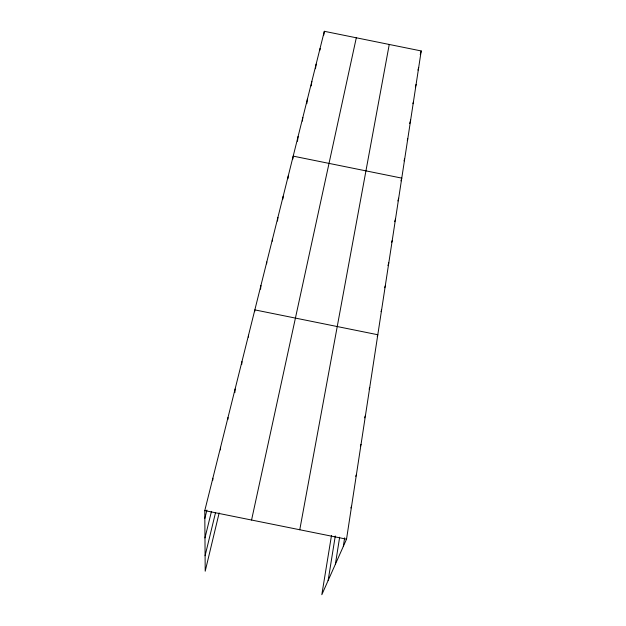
<?xml version="1.0" encoding="UTF-8"?>
<svg xmlns="http://www.w3.org/2000/svg" width="626" height="626" viewBox="0 0 626 626"><rect width="100%" height="100%" fill="white"/><g stroke="black" fill="none" stroke-linecap="round" stroke-linejoin="round"><path stroke-width="0.94" d="M212.824 480.126L212.848 478.248M220.493 449.945L220.579 447.254M227.903 419.42L227.997 417.534M234.891 392.58L235.11 389.004M241.746 364.379L241.949 361.593M248.365 337.164L248.522 335.239M254.68 311.701L254.845 309.886L377.807 334.746L377.235 336.475M260.58 289.196L260.932 285.472M266.606 263.859L266.801 261.95M272.247 241.213L272.451 239.273M277.506 221.041L277.913 217.394M282.858 199.045L283.179 196.267M287.937 178.676L288.273 175.859M292.835 158.988L293.187 156.132L401.767 178.12L400.969 180.883M297.483 141.296L298.093 136.491M302.358 121.108L302.827 117.5M306.803 103.681L307.405 99.127M311.224 85.934L311.842 81.357M315.496 68.75L316.138 64.142M319.902 50.244L320.168 48.39M323.798 35.025L324.331 31.3L421.22 50.949L346.53 539.182L321.819 594.7L331.475 535.551M343.322 546.404L344.636 537.836M335.387 564.229L339.644 537.225M328.126 580.537L335.286 535.966M299.768 529.752L389.247 44.469M251.566 520.034L356.304 37.787M219.163 512.897L205.203 571.194L204.78 510.597L324.331 31.3M205.093 555.739L215.493 512.78M204.968 537.93L211.471 511.379M204.835 518.477L206.924 510.065M420.249 54.587L421.22 50.949M417.965 70.128L418.7 67.42M415.367 87.1L416.102 84.408M412.925 103.728L413.418 101.944M409.662 123.588L410.648 120.051M407.291 140.514L407.784 138.769M404.028 160.905L404.56 159.043M397.893 200.946L398.692 198.215M394.709 221.69L395.507 219.006M391.688 242.285L392.22 240.525M387.948 265.612L388.809 262.818M384.7 287.741L385.272 285.918M381.038 311.662L381.61 309.878M369.129 389.176L369.747 387.416M364.559 417.863L365.474 415.335M360.365 446.158L361.03 444.39M355.74 476.339L356.397 474.672M350.85 507.976L351.569 506.238M204.78 510.597L346.53 539.182"/></g></svg>
